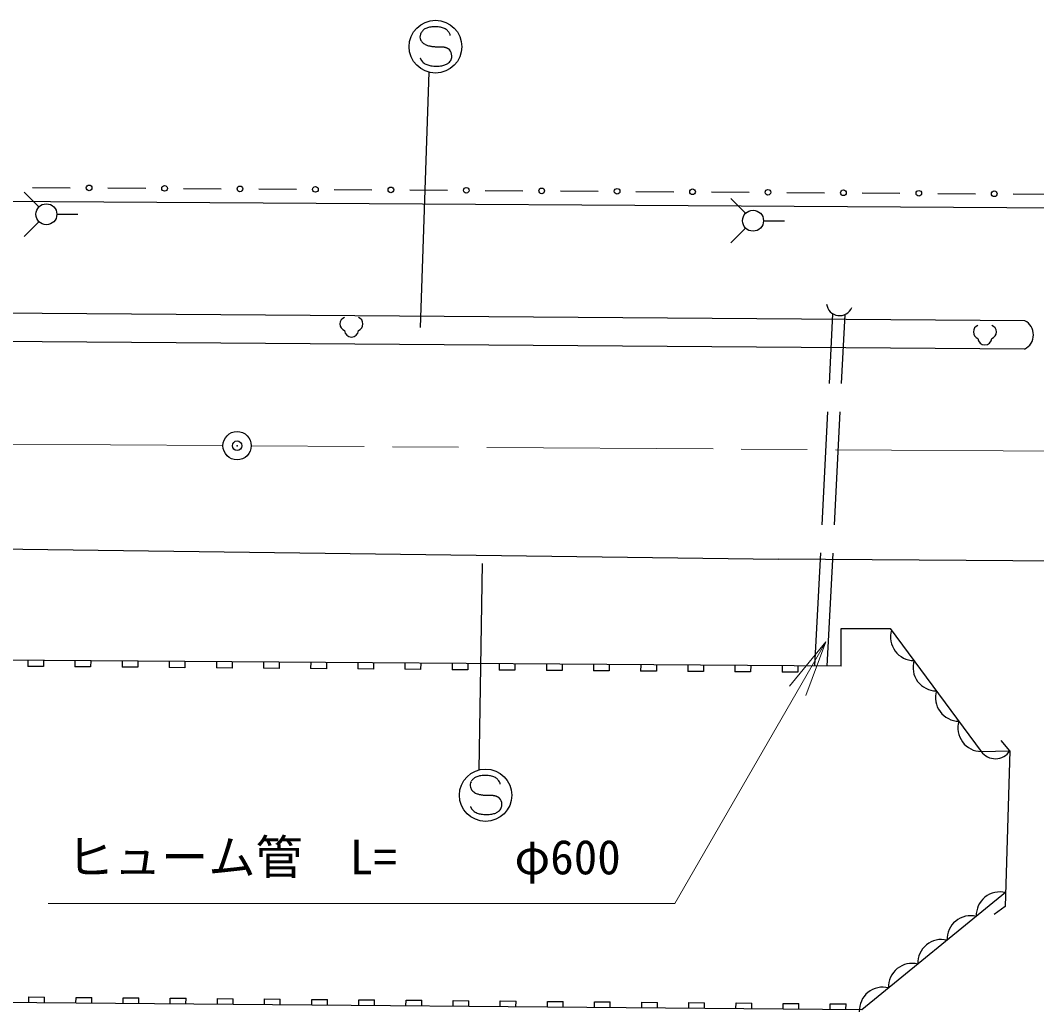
# Model space of a CAD drawing. Units: millimetres, scale not verified. Extents: x 40000 to 680000, y 20000 to 380000.
# Drawn here: x 459523 to 513420, y 262225 to 314798 of the extents above; entities that cross this region are included whole.
import ezdxf
from ezdxf.enums import TextEntityAlignment as Align

# ---------------------------------------------------------------- set-up
doc = ezdxf.new("R2010")
doc.units = ezdxf.units.MM
doc.header["$LTSCALE"] = 1000
doc.header["$PDMODE"] = 32
doc.header["$PDSIZE"] = 500
doc.linetypes.add('CHAIN', pattern=[18.5, 12, -1.5, 3.5, -1.5])
doc.linetypes.add('DASHED', pattern=[7.5, 6, -1.5])
for name, color, linetype, lineweight in [('M-BGD', 7, 'Continuous', 25), ('M-BGD-EXST', 7, 'Continuous', 25), ('M-BMK', 2, 'CHAIN', 13), ('M-BMK-SRVR', 3, 'Continuous', 25), ('M-STR-HTXT', 7, 'Continuous', 13), ('M-STR-STR1', 1, 'Continuous', 25)]:
    doc.layers.add(name, color=color, linetype=linetype, lineweight=lineweight)
doc.layers.add('M-OTRS', color=6, linetype='Continuous')
doc.styles.add('ＭＳ ゴシック', font='')
doc.styles.get('ＭＳ ゴシック').set_extended_font_data('MS Gothic')

# ---------------------------------------------------------------- blocks, each defined once
blk = doc.blocks.new('open_arrow')
at = {"color": 0, "linetype": 'Continuous', "lineweight": -2}
blk.add_lwpolyline([(7.5, 1.25), (0, 0), (7.5, -1.25)], dxfattribs=at)

msp = doc.modelspace()

# ---------------------------------------------------------------- linework, layer by layer
at = {"layer": 'M-BGD'}
for p, q in [((161179, 307130), (571139, 304481)), ((460172, 305933), (462172, 305919)), ((464172, 305906), (466172, 305893)), ((468172, 305880), (470172, 305867)), ((472172, 305854), (474172, 305841)), ((476172, 305828), (478172, 305814)), ((480172, 305801), (482172, 305788)), ((484172, 305775), (486171, 305762)), ((488171, 305749), (490171, 305736)), ((492171, 305723), (494171, 305710)), ((496171, 305696), (498171, 305683)), ((500171, 305670), (502171, 305657)), ((504171, 305644), (506171, 305631)), ((508171, 305618), (510171, 305605)), ((512171, 305591), (514171, 305578)), ((512793, 298865), (161181, 301471)), ((512782, 297365), (161178, 299909)), ((364992, 287976), (499724, 286225)), ((570947, 285695), (499724, 286225)), ((503052, 280548), (161037, 283034)), ((503052, 280548), (503055, 282548)), ((503055, 282548), (505655, 282544)), ((505655, 282544), (510484, 276023)), ((459921, 280861), (459919, 280528)), ((460754, 280855), (460752, 280522)), ((462421, 280843), (462419, 280510)), ((463254, 280837), (463252, 280504)), ((464921, 280825), (464918, 280492)), ((465754, 280819), (465752, 280486)), ((467421, 280807), (467418, 280473)), ((460752, 280522), (459919, 280528)), ((463252, 280504), (462419, 280510)), ((465752, 280486), (464918, 280492)), ((468252, 280467), (467418, 280473)), ((468254, 280801), (468252, 280467)), ((469921, 280789), (469918, 280454)), ((470752, 280448), (469918, 280454)), ((470754, 280782), (470752, 280448)), ((472421, 280770), (472418, 280436)), ((473252, 280430), (472418, 280436)), ((473254, 280764), (473252, 280430)), ((474921, 280752), (474918, 280418)), ((475752, 280411), (474918, 280418)), ((475754, 280746), (475752, 280411)), ((477421, 280734), (477418, 280399)), ((478251, 280393), (477418, 280399)), ((478254, 280728), (478251, 280393)), ((479921, 280716), (479918, 280381)), ((480751, 280375), (479918, 280381)), ((480754, 280710), (480751, 280375)), ((482420, 280698), (482418, 280362)), ((483251, 280356), (482418, 280362)), ((483254, 280692), (483251, 280356)), ((484920, 280679), (484918, 280344)), ((485751, 280338), (484918, 280344)), ((485754, 280673), (485751, 280338)), ((487420, 280661), (487418, 280325)), ((488251, 280319), (487418, 280325)), ((488254, 280655), (488251, 280319)), ((489920, 280643), (489918, 280307)), ((490751, 280301), (489918, 280307)), ((490754, 280637), (490751, 280301)), ((492420, 280625), (492418, 280288)), ((493251, 280282), (492418, 280288)), ((493254, 280619), (493251, 280282)), ((494920, 280607), (494918, 280270)), ((495751, 280264), (494918, 280270)), ((495753, 280601), (495751, 280264)), ((497420, 280589), (497418, 280252)), ((498253, 280583), (498251, 280246)), ((499920, 280570), (499918, 280233)), ((500753, 280564), (500751, 280227)), ((498251, 280246), (497418, 280252)), ((500751, 280227), (499918, 280233)), ((510484, 276023), (511991, 276054)), ((511767, 268540), (504140, 262328)), ((504140, 262328), (71335, 266029)), ((459975, 262705), (459977, 263005)), ((459977, 263005), (460811, 262998)), ((460808, 262698), (460811, 262998)), ((462475, 262684), (462477, 262984)), ((462477, 262984), (463311, 262977)), ((463308, 262677), (463311, 262977)), ((464975, 262663), (464977, 262963)), ((464977, 262963), (465810, 262956)), ((465808, 262656), (465810, 262956)), ((467475, 262641), (467477, 262941)), ((467477, 262941), (468310, 262934)), ((468308, 262634), (468310, 262934)), ((469974, 262620), (469977, 262920)), ((469977, 262920), (470810, 262913)), ((470808, 262613), (470810, 262913)), ((472474, 262599), (472477, 262899)), ((472477, 262899), (473310, 262891)), ((473308, 262591), (473310, 262891)), ((474974, 262577), (474977, 262877)), ((474977, 262877), (475810, 262870)), ((475808, 262570), (475810, 262870)), ((477474, 262556), (477477, 262856)), ((477477, 262856), (478310, 262849)), ((478307, 262549), (478310, 262849)), ((479974, 262534), (479977, 262834)), ((479977, 262834), (480810, 262827)), ((480807, 262527), (480810, 262827)), ((482474, 262513), (482477, 262813)), ((482477, 262813), (483310, 262806)), ((483307, 262506), (483310, 262806)), ((484974, 262492), (484976, 262792)), ((484976, 262792), (485810, 262785)), ((485807, 262485), (485810, 262785)), ((487474, 262470), (487476, 262770)), ((487476, 262770), (488310, 262763)), ((488307, 262463), (488310, 262763)), ((489974, 262449), (489976, 262749)), ((489976, 262749), (490810, 262742)), ((490807, 262442), (490810, 262742)), ((492474, 262428), (492476, 262727)), ((492476, 262727), (493309, 262720)), ((493307, 262420), (493309, 262720)), ((494974, 262406), (494976, 262706)), ((494976, 262706), (495809, 262699)), ((495807, 262399), (495809, 262699)), ((497473, 262385), (497476, 262685)), ((497476, 262685), (498309, 262678)), ((498307, 262378), (498309, 262678)), ((499973, 262363), (499976, 262663)), ((499976, 262663), (500809, 262656)), ((500807, 262356), (500809, 262656)), ((502473, 262342), (502476, 262642)), ((502476, 262642), (503309, 262635)), ((503307, 262335), (503309, 262635))]:
    msp.add_line(p, q, dxfattribs=at)
at = {"layer": 'M-BGD', "linetype": 'DASHED'}
for p, q in [((501664, 280558), (502614, 299237)), ((502316, 280553), (503265, 299204))]:
    msp.add_line(p, q, dxfattribs=at)
at = {"layer": 'M-BGD'}
for centre in [(463172, 305913), (467172, 305887), (471172, 305860), (475172, 305834), (479172, 305808), (483172, 305782), (487171, 305755), (491171, 305729), (495171, 305703), (499171, 305677), (503171, 305651), (507171, 305624), (511171, 305598)]:
    msp.add_circle(centre, 150, dxfattribs=at)
for centre, radius, start, end in [((502971, 299836), 698, 187.2092, 337.3472), ((512408, 298117), 841, 296.4512, 62.7195), ((506921, 282095), 1250, 163.3923, 269.6525), ((508111, 280487), 1250, 163.3923, 269.6525), ((509301, 278880), 1250, 163.3923, 269.6525), ((510492, 277273), 1250, 163.3923, 269.6525), ((511227, 276549), 911, 215.2978, 327.0408), ((511465, 267327), 1250, 76.0333, 182.2935), ((509915, 266064), 1250, 76.0333, 182.2935), ((508364, 264801), 1250, 76.0333, 182.2935), ((506813, 263538), 1250, 76.0333, 182.2935), ((505262, 262275), 1250, 76.0333, 182.2935)]:
    msp.add_arc(centre, radius, start, end, dxfattribs=at)
at = {"layer": 'M-BGD-EXST'}
for p, q in [((480748, 298511), (481209, 312041)), ((460510, 304905), (459724, 305692)), ((497984, 304564), (497198, 305350)), ((460510, 304119), (459724, 303333)), ((461460, 304512), (462572, 304512)), ((498933, 304171), (500045, 304171)), ((497984, 303778), (497198, 302991)), ((484006, 285988), (483843, 275047))]:
    msp.add_line(p, q, dxfattribs=at)
for points in [[(481167, 313450), (481202, 313443), (481237, 313436), (481273, 313430), (481308, 313424), (481344, 313418), (481380, 313413), (481415, 313409), (481451, 313405), (481486, 313402), (481522, 313400), (481552, 313398), (481581, 313398), (481611, 313398), (481640, 313398), (481670, 313399), (481699, 313399), (481729, 313400), (481758, 313400), (481788, 313400), (481817, 313400), (481834, 313399), (481850, 313398), (481867, 313398), (481883, 313396), (481899, 313395), (481915, 313394), (481932, 313392), (481948, 313390), (481964, 313388), (481980, 313385), (481990, 313384), (482000, 313382), (482010, 313380), (482019, 313378), (482029, 313376), (482038, 313373), (482048, 313371), (482058, 313369), (482067, 313366), (482076, 313363), (482085, 313360), (482093, 313357), (482102, 313354), (482110, 313351), (482118, 313348), (482126, 313345), (482134, 313341), (482143, 313338), (482151, 313334), (482159, 313330), (482167, 313326), (482175, 313322), (482183, 313318), (482191, 313314), (482199, 313309), (482207, 313305), (482214, 313300), (482222, 313295), (482229, 313290), (482236, 313284), (482241, 313280), (482246, 313276), (482250, 313272), (482255, 313267), (482259, 313263), (482264, 313258), (482268, 313254), (482273, 313249), (482277, 313245), (482281, 313240)], [(480816, 312643), (480809, 312654), (480802, 312665), (480796, 312676), (480789, 312687), (480783, 312698), (480777, 312709), (480771, 312720), (480766, 312731), (480762, 312743), (480758, 312755), (480757, 312759), (480757, 312762), (480756, 312766), (480755, 312769), (480754, 312773), (480753, 312777), (480753, 312780), (480752, 312784), (480751, 312788), (480751, 312791)], [(483827, 273755), (483862, 273748), (483897, 273742), (483932, 273736), (483968, 273730), (484003, 273724), (484038, 273719), (484074, 273714), (484109, 273710), (484145, 273707), (484180, 273705), (484209, 273704), (484238, 273704), (484268, 273704), (484297, 273704), (484326, 273704), (484356, 273705), (484385, 273705), (484415, 273706), (484444, 273706), (484473, 273705), (484489, 273705), (484506, 273704), (484522, 273703), (484538, 273702), (484554, 273701), (484571, 273699), (484587, 273698), (484603, 273696), (484619, 273693), (484635, 273691), (484645, 273689), (484654, 273688), (484664, 273686), (484674, 273684), (484683, 273682), (484693, 273679), (484702, 273677), (484712, 273674), (484721, 273672), (484730, 273669), (484739, 273666), (484747, 273663), (484755, 273660), (484764, 273657), (484772, 273654), (484780, 273651), (484788, 273647), (484796, 273644), (484804, 273640), (484812, 273636), (484820, 273633), (484828, 273629), (484836, 273624), (484844, 273620), (484852, 273616), (484860, 273611), (484867, 273606), (484875, 273601), (484882, 273596), (484889, 273590), (484894, 273586), (484898, 273582), (484903, 273578), (484908, 273574), (484912, 273569), (484917, 273565), (484921, 273560), (484925, 273556), (484930, 273551), (484934, 273547)], [(483479, 272954), (483472, 272965), (483465, 272976), (483458, 272986), (483452, 272997), (483446, 273008), (483440, 273019), (483434, 273030), (483429, 273042), (483425, 273053), (483422, 273065), (483421, 273069), (483420, 273072), (483419, 273076), (483418, 273079), (483417, 273083), (483417, 273087), (483416, 273090), (483415, 273094), (483415, 273097), (483414, 273101)]]:
    msp.add_lwpolyline(points, dxfattribs=at)
for centre, radius in [((481539, 313400), 1398), ((460904, 304512), 556), ((498377, 304171), 556), ((484196, 273705), 1388)]:
    msp.add_circle(centre, radius, dxfattribs=at)
for centre, radius, start, end in [((481362, 313778), 687, 135.1508, 149.9367), ((481225, 313926), 485, 114.638, 136.0855), ((481366, 313615), 826, 100.054, 114.5262), ((481492, 312927), 1526, 90.5454, 100.1869), ((481518, 312697), 1756, 82.477, 91.3279), ((481621, 313455), 991, 69.2741, 82.6429), ((481765, 313834), 586, 50.34, 69.2792), ((481773, 313860), 560, 40.3943, 49.3685), ((481661, 313733), 728, 31.0741, 42.2143), ((481132, 313929), 416, 172.3681, 193.7201), ((481120, 313919), 406, 150.0708, 170.8217), ((481132, 313930), 416, 193.7824, 222.17), ((482060, 313974), 262, 15.4849, 31.0741), ((482175, 314013), 142, 353.2451, 12.7461), ((481284, 314069), 622, 222.257, 242.8164), ((481413, 314324), 909, 242.9551, 254.2829), ((481922, 312916), 484, 0.8202, 42.0391), ((481311, 313029), 627, 217.9483, 228.2045), ((481929, 312911), 480, 309.5264, 337.1503), ((481918, 312905), 488, 338.2637, 2.0545), ((481322, 313058), 656, 229.1238, 248.2674), ((481455, 313394), 1018, 248.3135, 261.1494), ((481560, 314081), 1713, 261.2217, 270.9828), ((481585, 314146), 1778, 270.1516, 279.4163), ((481711, 313378), 999, 279.4937, 291.465), ((481858, 313005), 599, 291.4581, 309.0625), ((476840, 298695), 367, 109.5648, 250.4352), ((477326, 298695), 367, 289.5648, 70.4352), ((510430, 298275), 367, 109.5648, 250.4352), ((510916, 298275), 367, 289.5648, 70.4352), ((477083, 298370), 367, 183.2731, 356.7269), ((510673, 297950), 367, 183.2731, 356.7269), ((483781, 274221), 403, 150.0708, 170.8217), ((484021, 274081), 682, 135.1508, 149.9367), ((483885, 274228), 481, 114.638, 136.0855), ((484025, 273919), 821, 100.054, 114.5262), ((484150, 273236), 1516, 90.5454, 100.1869), ((484176, 273007), 1744, 82.477, 91.3279), ((484278, 273760), 984, 69.2741, 82.6429), ((484421, 274137), 582, 50.34, 69.2792), ((484430, 274163), 556, 40.3943, 49.3685), ((484318, 274037), 723, 31.0741, 42.2143), ((484714, 274275), 261, 15.4849, 31.0741), ((484828, 274314), 141, 353.2451, 12.7461), ((483793, 274231), 414, 172.3681, 193.7201), ((483792, 274232), 413, 193.7824, 222.17), ((483943, 274370), 618, 222.257, 242.8164), ((484071, 274624), 902, 242.9551, 254.2829), ((484577, 273225), 481, 0.8202, 42.0391), ((483970, 273338), 623, 217.9483, 228.2045), ((483982, 273366), 652, 229.1238, 248.2674), ((484114, 273700), 1011, 248.3135, 261.1494), ((484368, 273684), 992, 279.4937, 291.465), ((484513, 273314), 595, 291.4581, 309.0625), ((484584, 273220), 477, 309.5264, 337.1503), ((484574, 273214), 484, 338.2637, 2.0545), ((484218, 274382), 1701, 261.2217, 270.9828), ((484242, 274447), 1765, 270.1516, 279.4163)]:
    msp.add_arc(centre, radius, start, end, dxfattribs=at)
at = {"layer": 'M-BMK'}
for p, q in [((470269, 292246), (372072, 292908)), ((570254, 291572), (471769, 292236))]:
    msp.add_line(p, q, dxfattribs=at)
at = {"layer": 'M-BMK-SRVR'}
msp.add_circle((471019, 292241), 750, dxfattribs=at)
at = {"layer": 'M-OTRS'}
msp.add_point((471019, 292241), dxfattribs=at)
at = {"layer": 'M-STR-HTXT'}
msp.add_lwpolyline([(502244, 281833), (494233, 267958), (460992, 267958)], dxfattribs=at)
at = {"layer": 'M-STR-STR1'}
for p, q in [((511991, 276054), (511530, 276607)), ((511991, 276054), (511745, 267810)), ((511745, 267810), (511161, 267379))]:
    msp.add_line(p, q, dxfattribs=at)

# ---------------------------------------------------------------- block references
at = {"layer": 'M-STR-HTXT', "xscale": 400, "yscale": 400, "rotation": 240}
msp.add_blockref('open_arrow', (502244, 281833), dxfattribs=at)

# ---------------------------------------------------------------- texts
at = {"layer": 'M-STR-HTXT', "style": 'ＭＳ ゴシック'}
msp.add_text('ヒューム管\u3000L=   \u3000φ600', height=1833, dxfattribs=at).set_placement((461992, 268958), align=Align.BOTTOM_LEFT)

doc.saveas('drawing.dxf')
